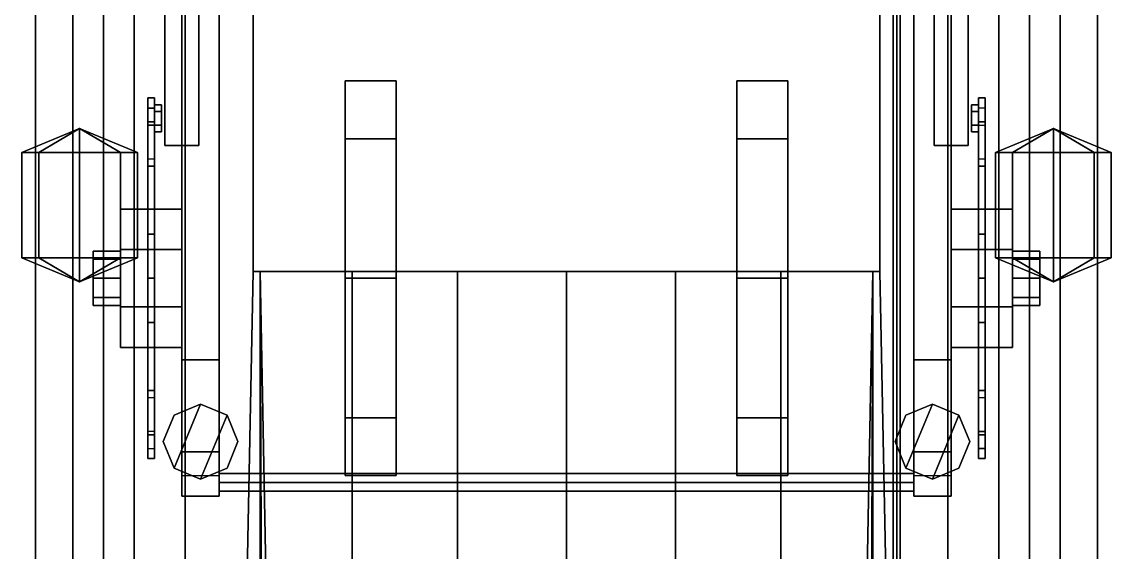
# Model space of a CAD drawing. Header units: millimetres. Extents: x -1.7 to 3, y -8.6 to 29.4.
# Drawn here: x -1.6 to 1.6, y 1.285 to 2.844 of the extents above; entities that cross this region are included whole.
import ezdxf

# ---------------------------------------------------------------- set-up
doc = ezdxf.new("R2010")
doc.units = ezdxf.units.MM
for name, color, linetype in [('bogie', 5, 'Continuous'), ('roof', 1, 'Continuous'), ('wheels', 2, 'Continuous')]:
    doc.layers.add(name, color=color, linetype=linetype)

msp = doc.modelspace()

# ---------------------------------------------------------------- linework, layer by layer
for points in [[(-1.56, 6.19, 1.78), (-1.56, -7.92, 1.54), (-1.56, -7.92, 3.96), (-1.56, 6.75, 3.96)], [(1.56, -7.92, 1.54), (1.56, 6.19, 1.78), (1.56, 6.75, 3.96), (1.56, -7.92, 3.96)], [(-1.56, 6.39, 1.54), (-1.56, -7.92, 1.54), (-1.56, -7.92, 1.54), (-1.56, 6.19, 1.78)], [(1.56, -7.92, 1.54), (1.56, 6.39, 1.54), (1.56, 6.19, 1.78), (1.56, -7.92, 1.54)], [(-1.5502, 2.46, 1.2598), (-1.6, 2.46, 1.38), (-1.43, 2.53, 1.38)], [(-1.6, 2.46, 1.38), (-1.5502, 2.46, 1.5002), (-1.43, 2.53, 1.38)], [(-1.43, 2.46, 1.21), (-1.5502, 2.46, 1.2598), (-1.43, 2.53, 1.38)], [(-1.5502, 2.46, 1.5002), (-1.43, 2.46, 1.55), (-1.43, 2.53, 1.38)], [(-1.26, 2.46, 1.38), (-1.3098, 2.46, 1.2598), (-1.43, 2.53, 1.38)], [(-1.3098, 2.46, 1.2598), (-1.43, 2.46, 1.21), (-1.43, 2.53, 1.38)], [(-1.43, 2.46, 1.55), (-1.3098, 2.46, 1.5002), (-1.43, 2.53, 1.38)], [(-1.3098, 2.46, 1.5002), (-1.26, 2.46, 1.38), (-1.43, 2.53, 1.38)], [(1.3098, 2.46, 1.2598), (1.26, 2.46, 1.38), (1.43, 2.53, 1.38)], [(1.26, 2.46, 1.38), (1.3098, 2.46, 1.5002), (1.43, 2.53, 1.38)], [(1.43, 2.46, 1.21), (1.3098, 2.46, 1.2598), (1.43, 2.53, 1.38)], [(1.3098, 2.46, 1.5002), (1.43, 2.46, 1.55), (1.43, 2.53, 1.38)], [(1.6, 2.46, 1.38), (1.5502, 2.46, 1.2598), (1.43, 2.53, 1.38)], [(1.5502, 2.46, 1.2598), (1.43, 2.46, 1.21), (1.43, 2.53, 1.38)], [(1.43, 2.46, 1.55), (1.5502, 2.46, 1.5002), (1.43, 2.53, 1.38)], [(1.5502, 2.46, 1.5002), (1.6, 2.46, 1.38), (1.43, 2.53, 1.38)], [(-1.5502, 2.46, 1.5002), (-1.6, 2.46, 1.38), (-1.6, 2.15, 1.38), (-1.5502, 2.15, 1.5002)], [(-1.6, 2.46, 1.38), (-1.5502, 2.46, 1.2598), (-1.5502, 2.15, 1.2598), (-1.6, 2.15, 1.38)], [(-1.43, 2.46, 1.55), (-1.5502, 2.46, 1.5002), (-1.5502, 2.15, 1.5002), (-1.43, 2.15, 1.55)], [(-1.5502, 2.46, 1.2598), (-1.43, 2.46, 1.21), (-1.43, 2.15, 1.21), (-1.5502, 2.15, 1.2598)], [(-1.3098, 2.46, 1.5002), (-1.43, 2.46, 1.55), (-1.43, 2.15, 1.55), (-1.3098, 2.15, 1.5002)], [(-1.43, 2.46, 1.21), (-1.3098, 2.46, 1.2598), (-1.3098, 2.15, 1.2598), (-1.43, 2.15, 1.21)], [(-1.26, 2.46, 1.38), (-1.3098, 2.46, 1.5002), (-1.3098, 2.15, 1.5002), (-1.26, 2.15, 1.38)], [(-1.3098, 2.46, 1.2598), (-1.26, 2.46, 1.38), (-1.26, 2.15, 1.38), (-1.3098, 2.15, 1.2598)], [(1.3098, 2.46, 1.5002), (1.26, 2.46, 1.38), (1.26, 2.15, 1.38), (1.3098, 2.15, 1.5002)], [(1.26, 2.46, 1.38), (1.3098, 2.46, 1.2598), (1.3098, 2.15, 1.2598), (1.26, 2.15, 1.38)], [(1.43, 2.46, 1.55), (1.3098, 2.46, 1.5002), (1.3098, 2.15, 1.5002), (1.43, 2.15, 1.55)], [(1.3098, 2.46, 1.2598), (1.43, 2.46, 1.21), (1.43, 2.15, 1.21), (1.3098, 2.15, 1.2598)], [(1.5502, 2.46, 1.5002), (1.43, 2.46, 1.55), (1.43, 2.15, 1.55), (1.5502, 2.15, 1.5002)], [(1.43, 2.46, 1.21), (1.5502, 2.46, 1.2598), (1.5502, 2.15, 1.2598), (1.43, 2.15, 1.21)], [(1.6, 2.46, 1.38), (1.5502, 2.46, 1.5002), (1.5502, 2.15, 1.5002), (1.6, 2.15, 1.38)], [(1.5502, 2.46, 1.2598), (1.6, 2.46, 1.38), (1.6, 2.15, 1.38), (1.5502, 2.15, 1.2598)], [(-1.5502, 2.15, 1.5002), (-1.6, 2.15, 1.38), (-1.43, 2.08, 1.38)], [(-1.6, 2.15, 1.38), (-1.5502, 2.15, 1.2598), (-1.43, 2.08, 1.38)], [(-1.43, 2.15, 1.55), (-1.5502, 2.15, 1.5002), (-1.43, 2.08, 1.38)], [(-1.5502, 2.15, 1.2598), (-1.43, 2.15, 1.21), (-1.43, 2.08, 1.38)], [(-1.26, 2.15, 1.38), (-1.3098, 2.15, 1.5002), (-1.43, 2.08, 1.38)], [(-1.3098, 2.15, 1.5002), (-1.43, 2.15, 1.55), (-1.43, 2.08, 1.38)], [(-1.43, 2.15, 1.21), (-1.3098, 2.15, 1.2598), (-1.43, 2.08, 1.38)], [(-1.3098, 2.15, 1.2598), (-1.26, 2.15, 1.38), (-1.43, 2.08, 1.38)], [(1.3098, 2.15, 1.5002), (1.26, 2.15, 1.38), (1.43, 2.08, 1.38)], [(1.26, 2.15, 1.38), (1.3098, 2.15, 1.2598), (1.43, 2.08, 1.38)], [(1.43, 2.15, 1.55), (1.3098, 2.15, 1.5002), (1.43, 2.08, 1.38)], [(1.3098, 2.15, 1.2598), (1.43, 2.15, 1.21), (1.43, 2.08, 1.38)], [(1.6, 2.15, 1.38), (1.5502, 2.15, 1.5002), (1.43, 2.08, 1.38)], [(1.5502, 2.15, 1.5002), (1.43, 2.15, 1.55), (1.43, 2.08, 1.38)], [(1.43, 2.15, 1.21), (1.5502, 2.15, 1.2598), (1.43, 2.08, 1.38)], [(1.5502, 2.15, 1.2598), (1.6, 2.15, 1.38), (1.43, 2.08, 1.38)]]:
    msp.add_3dface(points)
at = {"layer": 'bogie'}
for points in [[(-1.02, 1.85, 1), (-1.02, 6.52, 1), (-1.13, 6.52, 1), (-1.13, 1.85, 1)], [(-1.13, 6.52, 1), (-1.13, 6.52, 0.76), (-1.13, 1.85, 0.76), (-1.13, 1.85, 1)], [(-1.02, 1.85, 0.76), (-1.02, 6.52, 0.76), (-1.02, 6.52, 1), (-1.02, 1.85, 1)], [(1.02, 6.52, 1), (1.02, 1.85, 1), (1.13, 1.85, 1), (1.13, 6.52, 1)], [(1.02, 6.52, 0.76), (1.02, 1.85, 0.76), (1.02, 1.85, 1), (1.02, 6.52, 1)], [(1.13, 1.85, 1), (1.13, 1.85, 0.76), (1.13, 6.52, 0.76), (1.13, 6.52, 1)], [(-1.18, 3.05, 0.65), (-1.18, 3.8, 0.45), (-1.18, 2.48, 0.45), (-1.18, 2.48, 0.5)], [(-1.08, 2.48, 0.45), (-1.08, 3.8, 0.45), (-1.08, 3.05, 0.65), (-1.08, 2.48, 0.5)], [(1.08, 3.8, 0.45), (1.08, 2.48, 0.45), (1.08, 3.23, 0.65), (1.08, 3.8, 0.5)], [(1.18, 3.23, 0.65), (1.18, 2.48, 0.45), (1.18, 3.8, 0.45), (1.18, 3.8, 0.5)], [(1.08, 3.05, 0.65), (1.08, 3.23, 0.65), (1.08, 2.48, 0.45), (1.08, 2.48, 0.5)], [(1.18, 2.48, 0.45), (1.18, 3.23, 0.65), (1.18, 3.05, 0.65), (1.18, 2.48, 0.5)], [(-1.08, 2.48, 0.5), (-1.08, 3.05, 0.65), (-1.18, 3.05, 0.65), (-1.18, 2.48, 0.5)], [(1.18, 2.48, 0.5), (1.18, 3.05, 0.65), (1.08, 3.05, 0.65), (1.08, 2.48, 0.5)], [(-1.23, 2.59, 0.58), (-1.23, 2.54, 0.58), (-1.23, 2.44, 0.69), (-1.23, 2.62, 0.62)], [(-1.23, 2.62, 0.62), (-1.23, 2.44, 0.69), (-1.23, 2.55, 0.75), (-1.23, 2.62, 0.66)], [(-1.23, 2.62, 0.66), (-1.23, 2.55, 0.75), (-1.21, 2.55, 0.75), (-1.21, 2.62, 0.66)], [(-1.21, 2.62, 0.62), (-1.21, 2.59, 0.58), (-1.23, 2.59, 0.58), (-1.23, 2.62, 0.62)], [(-1.21, 2.62, 0.66), (-1.21, 2.62, 0.62), (-1.23, 2.62, 0.62), (-1.23, 2.62, 0.66)], [(-1.21, 2.44, 0.69), (-1.21, 2.54, 0.58), (-1.21, 2.59, 0.58), (-1.21, 2.62, 0.62)], [(-1.21, 2.55, 0.75), (-1.21, 2.44, 0.69), (-1.21, 2.62, 0.62), (-1.21, 2.62, 0.66)], [(-1.21, 2.6, 0.64), (-1.21, 2.58, 0.68), (-1.19, 2.58, 0.68), (-1.19, 2.6, 0.64)], [(-1.21, 2.54, 0.68), (-1.21, 2.58, 0.68), (-1.21, 2.6, 0.64), (-1.21, 2.52, 0.64)], [(-1.21, 2.6, 0.42), (-1.21, 2.52, 0.42), (-1.21, 2.52, 0.64), (-1.21, 2.6, 0.64)], [(-1.19, 2.6, 0.64), (-1.19, 2.6, 0.42), (-1.21, 2.6, 0.42), (-1.21, 2.6, 0.64)], [(-1.19, 2.6, 0.42), (-1.19, 2.58, 0.38), (-1.21, 2.58, 0.38), (-1.21, 2.6, 0.42)], [(-1.21, 2.58, 0.38), (-1.21, 2.54, 0.38), (-1.21, 2.52, 0.42), (-1.21, 2.6, 0.42)], [(-1.19, 2.52, 0.64), (-1.19, 2.52, 0.42), (-1.19, 2.6, 0.42), (-1.19, 2.6, 0.64)], [(-1.19, 2.52, 0.42), (-1.19, 2.54, 0.38), (-1.19, 2.58, 0.38), (-1.19, 2.6, 0.42)], [(1.19, 2.6, 0.64), (1.19, 2.58, 0.68), (1.21, 2.58, 0.68), (1.21, 2.6, 0.64)], [(1.19, 2.6, 0.42), (1.19, 2.58, 0.38), (1.19, 2.54, 0.38), (1.19, 2.52, 0.42)], [(1.19, 2.6, 0.64), (1.19, 2.6, 0.42), (1.19, 2.52, 0.42), (1.19, 2.52, 0.64)], [(1.21, 2.6, 0.42), (1.21, 2.58, 0.38), (1.19, 2.58, 0.38), (1.19, 2.6, 0.42)], [(1.21, 2.6, 0.64), (1.21, 2.6, 0.42), (1.19, 2.6, 0.42), (1.19, 2.6, 0.64)], [(1.21, 2.62, 0.66), (1.21, 2.55, 0.75), (1.23, 2.55, 0.75), (1.23, 2.62, 0.66)], [(1.21, 2.62, 0.62), (1.21, 2.44, 0.69), (1.21, 2.55, 0.75), (1.21, 2.62, 0.66)], [(1.21, 2.59, 0.58), (1.21, 2.54, 0.58), (1.21, 2.44, 0.69), (1.21, 2.62, 0.62)], [(1.23, 2.62, 0.66), (1.23, 2.62, 0.62), (1.21, 2.62, 0.62), (1.21, 2.62, 0.66)], [(1.23, 2.62, 0.62), (1.23, 2.59, 0.58), (1.21, 2.59, 0.58), (1.21, 2.62, 0.62)], [(1.21, 2.58, 0.68), (1.21, 2.54, 0.68), (1.21, 2.52, 0.64), (1.21, 2.6, 0.64)], [(1.21, 2.54, 0.38), (1.21, 2.58, 0.38), (1.21, 2.6, 0.42), (1.21, 2.52, 0.42)], [(1.21, 2.52, 0.42), (1.21, 2.6, 0.42), (1.21, 2.6, 0.64), (1.21, 2.52, 0.64)], [(1.23, 2.55, 0.75), (1.23, 2.44, 0.69), (1.23, 2.62, 0.62), (1.23, 2.62, 0.66)], [(1.23, 2.44, 0.69), (1.23, 2.54, 0.58), (1.23, 2.59, 0.58), (1.23, 2.62, 0.62)], [(-1.21, 2.59, 0.58), (-1.21, 2.54, 0.58), (-1.23, 2.54, 0.58), (-1.23, 2.59, 0.58)], [(-1.19, 2.54, 0.68), (-1.19, 2.58, 0.68), (-1.21, 2.58, 0.68), (-1.21, 2.54, 0.68)], [(1.19, 2.58, 0.68), (1.19, 2.54, 0.68), (1.21, 2.54, 0.68), (1.21, 2.58, 0.68)], [(-1.23, 2.44, 0.69), (-1.23, 2.39, 0.72), (-1.23, 2.42, 0.84), (-1.23, 2.55, 0.75)], [(-1.23, 2.55, 0.75), (-1.23, 2.42, 0.84), (-1.21, 2.42, 0.84), (-1.21, 2.55, 0.75)], [(-1.23, 2.44, 0.69), (-1.23, 2.54, 0.58), (-1.21, 2.54, 0.58), (-1.21, 2.44, 0.69)], [(-1.21, 2.42, 0.84), (-1.21, 2.39, 0.72), (-1.21, 2.44, 0.69), (-1.21, 2.55, 0.75)], [(-1.19, 2.52, 0.64), (-1.19, 2.54, 0.68), (-1.21, 2.54, 0.68), (-1.21, 2.52, 0.64)], [(-1.21, 2.52, 0.42), (-1.21, 2.54, 0.38), (-1.19, 2.54, 0.38), (-1.19, 2.52, 0.42)], [(1.21, 2.52, 0.64), (1.21, 2.54, 0.68), (1.19, 2.54, 0.68), (1.19, 2.52, 0.64)], [(1.19, 2.52, 0.42), (1.19, 2.54, 0.38), (1.21, 2.54, 0.38), (1.21, 2.52, 0.42)], [(1.21, 2.55, 0.75), (1.21, 2.42, 0.84), (1.23, 2.42, 0.84), (1.23, 2.55, 0.75)], [(1.21, 2.44, 0.69), (1.21, 2.39, 0.72), (1.21, 2.42, 0.84), (1.21, 2.55, 0.75)], [(1.21, 2.44, 0.69), (1.21, 2.54, 0.58), (1.23, 2.54, 0.58), (1.23, 2.44, 0.69)], [(1.23, 2.42, 0.84), (1.23, 2.39, 0.72), (1.23, 2.44, 0.69), (1.23, 2.55, 0.75)], [(-1.21, 2.52, 0.64), (-1.21, 2.52, 0.42), (-1.19, 2.52, 0.42), (-1.19, 2.52, 0.64)], [(1.19, 2.52, 0.64), (1.19, 2.52, 0.42), (1.21, 2.52, 0.42), (1.21, 2.52, 0.64)], [(-1.18, 2.48, 0.5), (-1.18, 2.48, 0.45), (-1.08, 2.48, 0.45), (-1.08, 2.48, 0.5)], [(1.08, 2.48, 0.5), (1.08, 2.48, 0.45), (1.18, 2.48, 0.45), (1.18, 2.48, 0.5)], [(-1.23, 2.39, 0.72), (-1.23, 2.24, 0.74), (-1.23, 2.22, 0.9), (-1.23, 2.42, 0.84)], [(-1.23, 2.42, 0.84), (-1.23, 2.22, 0.9), (-1.21, 2.22, 0.9), (-1.21, 2.42, 0.84)], [(-1.21, 2.22, 0.9), (-1.21, 2.24, 0.74), (-1.21, 2.39, 0.72), (-1.21, 2.42, 0.84)], [(1.21, 2.42, 0.84), (1.21, 2.22, 0.9), (1.23, 2.22, 0.9), (1.23, 2.42, 0.84)], [(1.21, 2.39, 0.72), (1.21, 2.24, 0.74), (1.21, 2.22, 0.9), (1.21, 2.42, 0.84)], [(1.23, 2.22, 0.9), (1.23, 2.24, 0.74), (1.23, 2.39, 0.72), (1.23, 2.42, 0.84)], [(-1.31, 2.1466, 0.5766), (-1.31, 2.09, 0.6), (-1.31, 2.1742, 0.7233), (-1.31, 2.2933, 0.6042)], [(-1.31, 2.2933, 0.6042), (-1.31, 2.1742, 0.7233), (-1.13, 2.1742, 0.7233), (-1.13, 2.2933, 0.6042)], [(-1.31, 2.1466, 0.4634), (-1.31, 2.17, 0.52), (-1.31, 2.2933, 0.4358), (-1.31, 2.1742, 0.3167)], [(-1.31, 2.1742, 0.3167), (-1.31, 2.2933, 0.4358), (-1.13, 2.2933, 0.4358), (-1.13, 2.1742, 0.3167)], [(-1.31, 2.17, 0.52), (-1.31, 2.1466, 0.5766), (-1.31, 2.2933, 0.6042), (-1.31, 2.2933, 0.4358)], [(-1.31, 2.2933, 0.4358), (-1.31, 2.2933, 0.6042), (-1.13, 2.2933, 0.6042), (-1.13, 2.2933, 0.4358)], [(1.31, 2.1742, 0.7233), (1.31, 2.2933, 0.6042), (1.13, 2.2933, 0.6042), (1.13, 2.1742, 0.7233)], [(1.31, 2.2933, 0.4358), (1.31, 2.1742, 0.3167), (1.13, 2.1742, 0.3167), (1.13, 2.2933, 0.4358)], [(1.31, 2.2933, 0.6042), (1.31, 2.2933, 0.4358), (1.13, 2.2933, 0.4358), (1.13, 2.2933, 0.6042)], [(1.31, 2.1466, 0.5766), (1.31, 2.17, 0.52), (1.31, 2.2933, 0.6042), (1.31, 2.1742, 0.7233)], [(1.31, 2.1466, 0.4634), (1.31, 2.09, 0.44), (1.31, 2.1742, 0.3167), (1.31, 2.2933, 0.4358)], [(1.31, 2.17, 0.52), (1.31, 2.1466, 0.4634), (1.31, 2.2933, 0.4358), (1.31, 2.2933, 0.6042)], [(-1.23, 2.24, 0.74), (-1.23, 2.09, 0.75), (-1.23, 2.09, 0.91), (-1.23, 2.22, 0.9)], [(-1.23, 2.22, 0.9), (-1.23, 2.09, 0.91), (-1.21, 2.09, 0.91), (-1.21, 2.22, 0.9)], [(-1.21, 2.09, 0.91), (-1.21, 2.09, 0.75), (-1.21, 2.24, 0.74), (-1.21, 2.22, 0.9)], [(1.21, 2.24, 0.74), (1.21, 2.09, 0.75), (1.21, 2.09, 0.91), (1.21, 2.22, 0.9)], [(1.21, 2.22, 0.9), (1.21, 2.09, 0.91), (1.23, 2.09, 0.91), (1.23, 2.22, 0.9)], [(1.23, 2.09, 0.91), (1.23, 2.09, 0.75), (1.23, 2.24, 0.74), (1.23, 2.22, 0.9)], [(-1.39, 2.1466, 0.4634), (-1.39, 2.09, 0.44), (-1.39, 2.0334, 0.4634), (-1.39, 2.17, 0.52)], [(-1.39, 2.17, 0.52), (-1.39, 2.0334, 0.4634), (-1.39, 2.01, 0.52), (-1.39, 2.1466, 0.5766)], [(-1.39, 2.1466, 0.4634), (-1.39, 2.17, 0.52), (-1.31, 2.17, 0.52), (-1.31, 2.1466, 0.4634)], [(-1.39, 2.17, 0.52), (-1.39, 2.1466, 0.5766), (-1.31, 2.1466, 0.5766), (-1.31, 2.17, 0.52)], [(-1.39, 2.1466, 0.5766), (-1.39, 2.01, 0.52), (-1.39, 2.0334, 0.5766), (-1.39, 2.09, 0.6)], [(-1.39, 2.09, 0.44), (-1.39, 2.1466, 0.4634), (-1.31, 2.1466, 0.4634), (-1.31, 2.09, 0.44)], [(-1.39, 2.1466, 0.5766), (-1.39, 2.09, 0.6), (-1.31, 2.09, 0.6), (-1.31, 2.1466, 0.5766)], [(-1.31, 2.09, 0.6), (-1.31, 2.0334, 0.5766), (-1.31, 2.0058, 0.7233), (-1.31, 2.1742, 0.7233)], [(-1.31, 2.09, 0.44), (-1.31, 2.1466, 0.4634), (-1.31, 2.1742, 0.3167), (-1.31, 2.0058, 0.3167)], [(-1.31, 2.0058, 0.3167), (-1.31, 2.1742, 0.3167), (-1.13, 2.1742, 0.3167), (-1.13, 2.0058, 0.3167)], [(-1.31, 2.1742, 0.7233), (-1.31, 2.0058, 0.7233), (-1.13, 2.0058, 0.7233), (-1.13, 2.1742, 0.7233)], [(1.31, 2.1742, 0.3167), (1.31, 2.0058, 0.3167), (1.13, 2.0058, 0.3167), (1.13, 2.1742, 0.3167)], [(1.31, 2.0058, 0.7233), (1.31, 2.1742, 0.7233), (1.13, 2.1742, 0.7233), (1.13, 2.0058, 0.7233)], [(1.31, 2.09, 0.6), (1.31, 2.1466, 0.5766), (1.31, 2.1742, 0.7233), (1.31, 2.0058, 0.7233)], [(1.31, 2.09, 0.44), (1.31, 2.0334, 0.4634), (1.31, 2.0058, 0.3167), (1.31, 2.1742, 0.3167)], [(1.39, 2.17, 0.52), (1.39, 2.1466, 0.4634), (1.31, 2.1466, 0.4634), (1.31, 2.17, 0.52)], [(1.39, 2.1466, 0.5766), (1.39, 2.17, 0.52), (1.31, 2.17, 0.52), (1.31, 2.1466, 0.5766)], [(1.39, 2.1466, 0.4634), (1.39, 2.09, 0.44), (1.31, 2.09, 0.44), (1.31, 2.1466, 0.4634)], [(1.39, 2.09, 0.6), (1.39, 2.1466, 0.5766), (1.31, 2.1466, 0.5766), (1.31, 2.09, 0.6)], [(1.39, 2.01, 0.52), (1.39, 2.1466, 0.4634), (1.39, 2.17, 0.52), (1.39, 2.0334, 0.5766)], [(1.39, 2.0334, 0.5766), (1.39, 2.17, 0.52), (1.39, 2.1466, 0.5766), (1.39, 2.09, 0.6)], [(1.39, 2.0334, 0.4634), (1.39, 2.09, 0.44), (1.39, 2.1466, 0.4634), (1.39, 2.01, 0.52)], [(-1.39, 2.0334, 0.4634), (-1.39, 2.09, 0.44), (-1.31, 2.09, 0.44), (-1.31, 2.0334, 0.4634)], [(-1.39, 2.09, 0.6), (-1.39, 2.0334, 0.5766), (-1.31, 2.0334, 0.5766), (-1.31, 2.09, 0.6)], [(-1.31, 2.0334, 0.4634), (-1.31, 2.09, 0.44), (-1.31, 2.0058, 0.3167), (-1.31, 1.8867, 0.4358)], [(-1.23, 2.09, 0.91), (-1.23, 2.09, 0.75), (-1.23, 1.94, 0.74), (-1.23, 1.96, 0.9)], [(-1.21, 1.96, 0.9), (-1.21, 2.09, 0.91), (-1.23, 2.09, 0.91), (-1.23, 1.96, 0.9)], [(-1.21, 1.94, 0.74), (-1.21, 2.09, 0.75), (-1.21, 2.09, 0.91), (-1.21, 1.96, 0.9)], [(1.21, 2.09, 0.91), (1.21, 2.09, 0.75), (1.21, 1.94, 0.74), (1.21, 1.96, 0.9)], [(1.23, 1.96, 0.9), (1.23, 2.09, 0.91), (1.21, 2.09, 0.91), (1.21, 1.96, 0.9)], [(1.23, 1.94, 0.74), (1.23, 2.09, 0.75), (1.23, 2.09, 0.91), (1.23, 1.96, 0.9)], [(1.31, 2.0334, 0.5766), (1.31, 2.09, 0.6), (1.31, 2.0058, 0.7233), (1.31, 1.8867, 0.6042)], [(1.39, 2.09, 0.44), (1.39, 2.0334, 0.4634), (1.31, 2.0334, 0.4634), (1.31, 2.09, 0.44)], [(1.39, 2.0334, 0.5766), (1.39, 2.09, 0.6), (1.31, 2.09, 0.6), (1.31, 2.0334, 0.5766)], [(-1.39, 2.01, 0.52), (-1.39, 2.0334, 0.4634), (-1.31, 2.0334, 0.4634), (-1.31, 2.01, 0.52)], [(-1.39, 2.0334, 0.5766), (-1.39, 2.01, 0.52), (-1.31, 2.01, 0.52), (-1.31, 2.0334, 0.5766)], [(-1.31, 2.0334, 0.5766), (-1.31, 2.01, 0.52), (-1.31, 1.8867, 0.6042), (-1.31, 2.0058, 0.7233)], [(-1.31, 2.01, 0.52), (-1.31, 2.0334, 0.4634), (-1.31, 1.8867, 0.4358), (-1.31, 1.8867, 0.6042)], [(1.31, 2.0334, 0.4634), (1.31, 2.01, 0.52), (1.31, 1.8867, 0.4358), (1.31, 2.0058, 0.3167)], [(1.31, 2.01, 0.52), (1.31, 2.0334, 0.5766), (1.31, 1.8867, 0.6042), (1.31, 1.8867, 0.4358)], [(1.39, 2.0334, 0.4634), (1.39, 2.01, 0.52), (1.31, 2.01, 0.52), (1.31, 2.0334, 0.4634)], [(1.39, 2.01, 0.52), (1.39, 2.0334, 0.5766), (1.31, 2.0334, 0.5766), (1.31, 2.01, 0.52)], [(-1.31, 2.0058, 0.7233), (-1.31, 1.8867, 0.6042), (-1.13, 1.8867, 0.6042), (-1.13, 2.0058, 0.7233)], [(-1.31, 1.8867, 0.4358), (-1.31, 2.0058, 0.3167), (-1.13, 2.0058, 0.3167), (-1.13, 1.8867, 0.4358)], [(1.31, 1.8867, 0.6042), (1.31, 2.0058, 0.7233), (1.13, 2.0058, 0.7233), (1.13, 1.8867, 0.6042)], [(1.31, 2.0058, 0.3167), (1.31, 1.8867, 0.4358), (1.13, 1.8867, 0.4358), (1.13, 2.0058, 0.3167)], [(-1.23, 1.96, 0.9), (-1.23, 1.94, 0.74), (-1.23, 1.79, 0.72), (-1.23, 1.76, 0.84)], [(-1.21, 1.76, 0.84), (-1.21, 1.96, 0.9), (-1.23, 1.96, 0.9), (-1.23, 1.76, 0.84)], [(-1.21, 1.79, 0.72), (-1.21, 1.94, 0.74), (-1.21, 1.96, 0.9), (-1.21, 1.76, 0.84)], [(1.23, 1.76, 0.84), (1.23, 1.96, 0.9), (1.21, 1.96, 0.9), (1.21, 1.76, 0.84)], [(1.21, 1.96, 0.9), (1.21, 1.94, 0.74), (1.21, 1.79, 0.72), (1.21, 1.76, 0.84)], [(1.23, 1.79, 0.72), (1.23, 1.94, 0.74), (1.23, 1.96, 0.9), (1.23, 1.76, 0.84)], [(-1.31, 1.8867, 0.6042), (-1.31, 1.8867, 0.4358), (-1.13, 1.8867, 0.4358), (-1.13, 1.8867, 0.6042)], [(1.31, 1.8867, 0.4358), (1.31, 1.8867, 0.6042), (1.13, 1.8867, 0.6042), (1.13, 1.8867, 0.4358)], [(-1.13, 1.85, 1), (-1.13, 1.85, 0.76), (-1.13, 1.58, 0.52)], [(-1.02, 1.45, 0.68), (-1.02, 1.85, 1), (-1.13, 1.85, 1), (-1.13, 1.45, 0.68)], [(-1.13, 1.85, 1), (-1.13, 1.58, 0.52), (-1.13, 1.45, 0.42), (-1.13, 1.45, 0.68)], [(-1.02, 1.58, 0.52), (-1.02, 1.85, 0.76), (-1.02, 1.85, 1), (-1.02, 1.58, 0.52)], [(-1.02, 1.45, 0.42), (-1.02, 1.58, 0.52), (-1.02, 1.85, 1), (-1.02, 1.45, 0.68)], [(1.02, 1.85, 1), (1.02, 1.85, 0.76), (1.02, 1.58, 0.52)], [(1.02, 1.85, 1), (1.02, 1.58, 0.52), (1.02, 1.45, 0.42), (1.02, 1.45, 0.68)], [(1.13, 1.45, 0.68), (1.13, 1.85, 1), (1.02, 1.85, 1), (1.02, 1.45, 0.68)], [(1.13, 1.58, 0.52), (1.13, 1.85, 0.76), (1.13, 1.85, 1), (1.13, 1.58, 0.52)], [(1.13, 1.45, 0.42), (1.13, 1.58, 0.52), (1.13, 1.85, 1), (1.13, 1.45, 0.68)], [(-1.23, 1.76, 0.84), (-1.23, 1.79, 0.72), (-1.23, 1.74, 0.69), (-1.23, 1.63, 0.75)], [(-1.21, 1.74, 0.69), (-1.21, 1.79, 0.72), (-1.21, 1.76, 0.84), (-1.21, 1.63, 0.75)], [(1.21, 1.76, 0.84), (1.21, 1.79, 0.72), (1.21, 1.74, 0.69), (1.21, 1.63, 0.75)], [(1.23, 1.63, 0.75), (1.23, 1.76, 0.84), (1.21, 1.76, 0.84), (1.21, 1.63, 0.75)], [(1.23, 1.74, 0.69), (1.23, 1.79, 0.72), (1.23, 1.76, 0.84), (1.23, 1.63, 0.75)], [(-1.21, 1.63, 0.75), (-1.21, 1.76, 0.84), (-1.23, 1.76, 0.84), (-1.23, 1.63, 0.75)], [(-1.23, 1.63, 0.75), (-1.23, 1.74, 0.69), (-1.23, 1.56, 0.62), (-1.23, 1.56, 0.66)], [(-1.21, 1.74, 0.69), (-1.21, 1.64, 0.58), (-1.23, 1.64, 0.58), (-1.23, 1.74, 0.69)], [(-1.23, 1.74, 0.69), (-1.23, 1.64, 0.58), (-1.23, 1.59, 0.58), (-1.23, 1.56, 0.62)], [(-1.21, 1.56, 0.62), (-1.21, 1.74, 0.69), (-1.21, 1.63, 0.75), (-1.21, 1.56, 0.66)], [(-1.21, 1.59, 0.58), (-1.21, 1.64, 0.58), (-1.21, 1.74, 0.69), (-1.21, 1.56, 0.62)], [(1.23, 1.74, 0.69), (1.23, 1.64, 0.58), (1.21, 1.64, 0.58), (1.21, 1.74, 0.69)], [(1.21, 1.74, 0.69), (1.21, 1.64, 0.58), (1.21, 1.59, 0.58), (1.21, 1.56, 0.62)], [(1.21, 1.63, 0.75), (1.21, 1.74, 0.69), (1.21, 1.56, 0.62), (1.21, 1.56, 0.66)], [(1.23, 1.59, 0.58), (1.23, 1.64, 0.58), (1.23, 1.74, 0.69), (1.23, 1.56, 0.62)], [(1.23, 1.56, 0.62), (1.23, 1.74, 0.69), (1.23, 1.63, 0.75), (1.23, 1.56, 0.66)], [(-1.1528, 1.5322, 0.56), (-1.075, 1.72, 0.56), (-1.1528, 1.6878, 0.56), (-1.185, 1.61, 0.56)], [(-1.075, 1.72, 0.21), (-1.1528, 1.6878, 0.21), (-1.1528, 1.6878, 0.56), (-1.075, 1.72, 0.56)], [(-1.075, 1.5, 0.56), (-0.9972, 1.6878, 0.56), (-1.075, 1.72, 0.56), (-1.1528, 1.5322, 0.56)], [(-0.9972, 1.6878, 0.21), (-1.075, 1.72, 0.21), (-1.075, 1.72, 0.56), (-0.9972, 1.6878, 0.56)], [(0.9972, 1.6878, 0.56), (0.965, 1.61, 0.56), (0.9972, 1.5322, 0.56), (1.075, 1.72, 0.56)], [(1.075, 1.72, 0.21), (0.9972, 1.6878, 0.21), (0.9972, 1.6878, 0.56), (1.075, 1.72, 0.56)], [(1.075, 1.72, 0.56), (0.9972, 1.5322, 0.56), (1.075, 1.5, 0.56), (1.1528, 1.6878, 0.56)], [(1.1528, 1.6878, 0.21), (1.075, 1.72, 0.21), (1.075, 1.72, 0.56), (1.1528, 1.6878, 0.56)], [(-1.1528, 1.6878, 0.21), (-1.185, 1.61, 0.21), (-1.185, 1.61, 0.56), (-1.1528, 1.6878, 0.56)], [(-0.9972, 1.5322, 0.56), (-0.965, 1.61, 0.56), (-0.9972, 1.6878, 0.56), (-1.075, 1.5, 0.56)], [(-0.965, 1.61, 0.21), (-0.9972, 1.6878, 0.21), (-0.9972, 1.6878, 0.56), (-0.965, 1.61, 0.56)], [(0.9972, 1.6878, 0.21), (0.965, 1.61, 0.21), (0.965, 1.61, 0.56), (0.9972, 1.6878, 0.56)], [(1.1528, 1.6878, 0.56), (1.075, 1.5, 0.56), (1.1528, 1.5322, 0.56), (1.185, 1.61, 0.56)], [(1.185, 1.61, 0.21), (1.1528, 1.6878, 0.21), (1.1528, 1.6878, 0.56), (1.185, 1.61, 0.56)], [(1.21, 1.59, 0.58), (1.21, 1.64, 0.58), (1.23, 1.64, 0.58), (1.23, 1.59, 0.58)], [(-1.21, 1.56, 0.66), (-1.21, 1.63, 0.75), (-1.23, 1.63, 0.75), (-1.23, 1.56, 0.66)], [(-1.185, 1.61, 0.21), (-1.1528, 1.5322, 0.21), (-1.1528, 1.5322, 0.56), (-1.185, 1.61, 0.56)], [(-0.9972, 1.5322, 0.21), (-0.965, 1.61, 0.21), (-0.965, 1.61, 0.56), (-0.9972, 1.5322, 0.56)], [(0.965, 1.61, 0.21), (0.9972, 1.5322, 0.21), (0.9972, 1.5322, 0.56), (0.965, 1.61, 0.56)], [(1.1528, 1.5322, 0.21), (1.185, 1.61, 0.21), (1.185, 1.61, 0.56), (1.1528, 1.5322, 0.56)], [(1.23, 1.56, 0.66), (1.23, 1.63, 0.75), (1.21, 1.63, 0.75), (1.21, 1.56, 0.66)], [(-1.23, 1.56, 0.62), (-1.23, 1.59, 0.58), (-1.21, 1.59, 0.58), (-1.21, 1.56, 0.62)], [(-1.13, 1.58, 0.52), (-1.13, 1.58, 0.31), (-1.13, 1.51, 0.31), (-1.13, 1.45, 0.42)], [(-1.02, 1.58, 0.52), (-1.02, 1.58, 0.31), (-1.13, 1.58, 0.31), (-1.13, 1.58, 0.52)], [(-1.02, 1.51, 0.31), (-1.02, 1.58, 0.31), (-1.02, 1.58, 0.52), (-1.02, 1.45, 0.42)], [(1.02, 1.58, 0.52), (1.02, 1.58, 0.31), (1.02, 1.51, 0.31), (1.02, 1.45, 0.42)], [(1.13, 1.58, 0.52), (1.13, 1.58, 0.31), (1.02, 1.58, 0.31), (1.02, 1.58, 0.52)], [(1.13, 1.51, 0.31), (1.13, 1.58, 0.31), (1.13, 1.58, 0.52), (1.13, 1.45, 0.42)], [(1.21, 1.56, 0.62), (1.21, 1.59, 0.58), (1.23, 1.59, 0.58), (1.23, 1.56, 0.62)], [(-1.23, 1.56, 0.66), (-1.23, 1.56, 0.62), (-1.21, 1.56, 0.62), (-1.21, 1.56, 0.66)], [(1.21, 1.56, 0.66), (1.21, 1.56, 0.62), (1.23, 1.56, 0.62), (1.23, 1.56, 0.66)], [(-1.1528, 1.5322, 0.21), (-1.075, 1.5, 0.21), (-1.075, 1.5, 0.56), (-1.1528, 1.5322, 0.56)], [(-1.13, 1.45, 0.42), (-1.13, 1.51, 0.31), (-1.02, 1.51, 0.31), (-1.02, 1.45, 0.42)], [(-1.075, 1.5, 0.21), (-0.9972, 1.5322, 0.21), (-0.9972, 1.5322, 0.56), (-1.075, 1.5, 0.56)], [(1.02, 1.49, 0.66), (1.02, 1.516, 0.645), (-1.02, 1.516, 0.645), (-1.02, 1.49, 0.66)], [(1.02, 1.516, 0.645), (1.02, 1.516, 0.615), (-1.02, 1.516, 0.615), (-1.02, 1.516, 0.645)], [(1.02, 1.516, 0.615), (1.02, 1.49, 0.6), (-1.02, 1.49, 0.6), (-1.02, 1.516, 0.615)], [(1.02, 1.49, 0.58), (1.02, 1.516, 0.565), (-1.02, 1.516, 0.565), (-1.02, 1.49, 0.58)], [(1.02, 1.516, 0.565), (1.02, 1.516, 0.535), (-1.02, 1.516, 0.535), (-1.02, 1.516, 0.565)], [(1.02, 1.516, 0.535), (1.02, 1.49, 0.52), (-1.02, 1.49, 0.52), (-1.02, 1.516, 0.535)], [(0.9972, 1.5322, 0.21), (1.075, 1.5, 0.21), (1.075, 1.5, 0.56), (0.9972, 1.5322, 0.56)], [(1.02, 1.45, 0.42), (1.02, 1.51, 0.31), (1.13, 1.51, 0.31), (1.13, 1.45, 0.42)], [(1.075, 1.5, 0.21), (1.1528, 1.5322, 0.21), (1.1528, 1.5322, 0.56), (1.075, 1.5, 0.56)], [(1.02, 1.49, 0.6), (1.02, 1.464, 0.615), (-1.02, 1.464, 0.615), (-1.02, 1.49, 0.6)], [(1.02, 1.464, 0.645), (1.02, 1.49, 0.66), (-1.02, 1.49, 0.66), (-1.02, 1.464, 0.645)], [(1.02, 1.49, 0.52), (1.02, 1.464, 0.535), (-1.02, 1.464, 0.535), (-1.02, 1.49, 0.52)], [(1.02, 1.464, 0.565), (1.02, 1.49, 0.58), (-1.02, 1.49, 0.58), (-1.02, 1.464, 0.565)], [(-1.13, 1.45, 0.68), (-1.13, 1.45, 0.42), (-1.02, 1.45, 0.42), (-1.02, 1.45, 0.68)], [(1.02, 1.464, 0.615), (1.02, 1.464, 0.645), (-1.02, 1.464, 0.645), (-1.02, 1.464, 0.615)], [(1.02, 1.464, 0.535), (1.02, 1.464, 0.565), (-1.02, 1.464, 0.565), (-1.02, 1.464, 0.535)], [(1.02, 1.45, 0.68), (1.02, 1.45, 0.42), (1.13, 1.45, 0.42), (1.13, 1.45, 0.68)]]:
    msp.add_3dface(points, dxfattribs=at)
at = {"layer": 'roof'}
for points in [[(-1.56, 6.75, 3.96), (-1.56, -7.92, 3.96), (-1.45, -7.92, 4.2), (-1.45, 6.75, 4.2)], [(-1.45, 6.75, 4.2), (-1.45, -7.92, 4.2), (-1.36, -7.92, 4.3), (-1.36, 6.75, 4.3)], [(-1.36, 6.75, 4.3), (-1.36, -7.92, 4.3), (-1.27, -7.92, 4.35), (-1.27, 6.75, 4.35)], [(-1.27, 6.75, 4.35), (-1.27, -7.92, 4.35), (-1.12, -7.92, 4.4), (-1.12, 6.75, 4.4)], [(-1.12, 6.75, 4.4), (-1.12, -7.92, 4.4), (-0.92, 2.11, 4.4545), (-0.92, 3.78, 4.4545)], [(1.12, -7.92, 4.4), (1.12, 6.75, 4.4), (0.92, 3.78, 4.4545), (0.92, 2.11, 4.4545)], [(1.27, -7.92, 4.35), (1.27, 6.75, 4.35), (1.12, 6.75, 4.4), (1.12, -7.92, 4.4)], [(1.36, -7.92, 4.3), (1.36, 6.75, 4.3), (1.27, 6.75, 4.35), (1.27, -7.92, 4.35)], [(1.45, -7.92, 4.2), (1.45, 6.75, 4.2), (1.36, 6.75, 4.3), (1.36, -7.92, 4.3)], [(1.56, -7.92, 3.96), (1.56, 6.75, 3.96), (1.45, 6.75, 4.2), (1.45, -7.92, 4.2)], [(0.97, 4.7, 5.16), (0.96, 4.71, 5.15), (0.96, -3.78, 5.15), (0.97, -3.77, 5.16)], [(0.96, 4.71, 5.15), (0.97, 4.7, 5.14), (0.97, -3.77, 5.14), (0.96, -3.78, 5.15)], [(0.98, 4.71, 5.15), (0.97, 4.7, 5.16), (0.97, -3.77, 5.16), (0.98, -3.78, 5.15)], [(0.97, 4.7, 5.14), (0.98, 4.71, 5.15), (0.98, -3.78, 5.15), (0.97, -3.77, 5.14)], [(-0.92, 3.78, 4.4545), (-0.92, 2.11, 4.4545), (-0.92, 2.11, 4.66), (-0.92, 3.78, 4.66)], [(-0.92, 3.78, 4.66), (-0.92, 2.11, 4.66), (0.92, 2.11, 4.66), (0.92, 3.78, 4.66)], [(0.92, 2.11, 4.66), (0.92, 2.11, 4.4545), (0.92, 3.78, 4.4545), (0.92, 3.78, 4.66)], [(-0.92, 2.11, 4.4545), (-1.12, -7.92, 4.4), (-0.9, -7.92, 4.46), (-0.9, 2.11, 4.46)], [(-0.92, 2.11, 4.66), (0, 2.11, 4.56), (0.32, 2.11, 4.55), (0.92, 2.11, 4.66)], [(-0.92, 2.11, 4.66), (-0.92, 2.11, 4.4545), (-0.9, 2.11, 4.46), (-0.92, 2.11, 4.66)], [(-0.92, 2.11, 4.66), (-0.9, 2.11, 4.46), (-0.63, 2.11, 4.52), (-0.92, 2.11, 4.66)], [(-0.92, 2.11, 4.66), (-0.63, 2.11, 4.52), (-0.32, 2.11, 4.55), (-0.92, 2.11, 4.66)], [(-0.92, 2.11, 4.66), (-0.32, 2.11, 4.55), (0, 2.11, 4.56), (-0.92, 2.11, 4.66)], [(-0.9, 2.11, 4.46), (-0.82, -2.13, 4.4778), (-0.63, -2.13, 4.52), (-0.63, 2.11, 4.52)], [(-0.9, 2.11, 4.46), (-0.9, -7.92, 4.46), (-0.87, -7.58, 4.4667), (-0.87, -5.82, 4.4667)], [(-0.9, 2.11, 4.46), (-0.87, -5.82, 4.4667), (-0.82, -3.18, 4.4778), (-0.82, -2.13, 4.4778)], [(-0.63, 2.11, 4.52), (-0.63, -2.13, 4.52), (-0.32, -2.13, 4.55), (-0.32, 2.11, 4.55)], [(-0.32, 2.11, 4.55), (-0.32, -2.13, 4.55), (0, -2.13, 4.56), (0, 2.11, 4.56)], [(0, 2.11, 4.56), (0, -2.13, 4.56), (0.32, -2.13, 4.55), (0.32, 2.11, 4.55)], [(0.63, -2.13, 4.52), (0.63, 2.11, 4.52), (0.32, 2.11, 4.55), (0.32, -2.13, 4.55)], [(0.92, 2.11, 4.66), (0.32, 2.11, 4.55), (0.63, 2.11, 4.52), (0.92, 2.11, 4.66)], [(0.82, -2.13, 4.4778), (0.9, 2.11, 4.46), (0.63, 2.11, 4.52), (0.63, -2.13, 4.52)], [(0.92, 2.11, 4.66), (0.63, 2.11, 4.52), (0.9, 2.11, 4.46), (0.92, 2.11, 4.66)], [(0.87, -5.82, 4.4667), (0.9, 2.11, 4.46), (0.82, -2.13, 4.4778), (0.82, -3.18, 4.4778)], [(0.9, -7.92, 4.46), (0.9, 2.11, 4.46), (0.87, -5.82, 4.4667), (0.87, -7.58, 4.4667)], [(1.12, -7.92, 4.4), (0.92, 2.11, 4.4545), (0.9, 2.11, 4.46), (0.9, -7.92, 4.46)], [(0.92, 2.11, 4.66), (0.9, 2.11, 4.46), (0.92, 2.11, 4.4545), (0.92, 2.11, 4.66)]]:
    msp.add_3dface(points, dxfattribs=at)
at = {"layer": 'wheels'}
for points in [[(-0.65, 2.5001, 0.1099), (-0.65, 2.09, -0.06), (-0.65, 1.6799, 0.1099), (-0.65, 2.67, 0.52)], [(-0.65, 2.67, 0.52), (-0.65, 1.6799, 0.1099), (-0.65, 1.51, 0.52), (-0.65, 2.5001, 0.9301)], [(-0.5, 2.5001, 0.9301), (-0.5, 2.67, 0.52), (-0.65, 2.67, 0.52), (-0.65, 2.5001, 0.9301)], [(-0.5, 2.67, 0.52), (-0.5, 2.5001, 0.1099), (-0.65, 2.5001, 0.1099), (-0.65, 2.67, 0.52)], [(-0.5, 1.51, 0.52), (-0.5, 2.5001, 0.1099), (-0.5, 2.67, 0.52), (-0.5, 1.6799, 0.9301)], [(-0.5, 1.6799, 0.9301), (-0.5, 2.67, 0.52), (-0.5, 2.5001, 0.9301), (-0.5, 2.09, 1.1)], [(0.5, 2.5001, 0.1099), (0.5, 2.09, -0.06), (0.5, 1.6799, 0.1099), (0.5, 2.67, 0.52)], [(0.65, 2.5001, 0.9301), (0.65, 2.67, 0.52), (0.5, 2.67, 0.52), (0.5, 2.5001, 0.9301)], [(0.5, 2.67, 0.52), (0.5, 1.6799, 0.1099), (0.5, 1.51, 0.52), (0.5, 2.5001, 0.9301)], [(0.65, 2.67, 0.52), (0.65, 2.5001, 0.1099), (0.5, 2.5001, 0.1099), (0.5, 2.67, 0.52)], [(0.65, 1.6799, 0.9301), (0.65, 2.67, 0.52), (0.65, 2.5001, 0.9301), (0.65, 2.09, 1.1)], [(0.65, 1.51, 0.52), (0.65, 2.5001, 0.1099), (0.65, 2.67, 0.52), (0.65, 1.6799, 0.9301)], [(-0.5, 2.5001, 0.1099), (-0.5, 2.09, -0.06), (-0.65, 2.09, -0.06), (-0.65, 2.5001, 0.1099)], [(-0.65, 2.5001, 0.9301), (-0.65, 1.51, 0.52), (-0.65, 1.6799, 0.9301), (-0.65, 2.09, 1.1)], [(-0.5, 2.09, 1.1), (-0.5, 2.5001, 0.9301), (-0.65, 2.5001, 0.9301), (-0.65, 2.09, 1.1)], [(-0.5, 1.6799, 0.1099), (-0.5, 2.09, -0.06), (-0.5, 2.5001, 0.1099), (-0.5, 1.51, 0.52)], [(0.65, 2.5001, 0.1099), (0.65, 2.09, -0.06), (0.5, 2.09, -0.06), (0.5, 2.5001, 0.1099)], [(0.5, 2.5001, 0.9301), (0.5, 1.51, 0.52), (0.5, 1.6799, 0.9301), (0.5, 2.09, 1.1)], [(0.65, 2.09, 1.1), (0.65, 2.5001, 0.9301), (0.5, 2.5001, 0.9301), (0.5, 2.09, 1.1)], [(0.65, 1.6799, 0.1099), (0.65, 2.09, -0.06), (0.65, 2.5001, 0.1099), (0.65, 1.51, 0.52)], [(-0.5, 2.09, -0.06), (-0.5, 1.6799, 0.1099), (-0.65, 1.6799, 0.1099), (-0.65, 2.09, -0.06)], [(-0.5, 1.6799, 0.9301), (-0.5, 2.09, 1.1), (-0.65, 2.09, 1.1), (-0.65, 1.6799, 0.9301)], [(0.65, 2.09, -0.06), (0.65, 1.6799, 0.1099), (0.5, 1.6799, 0.1099), (0.5, 2.09, -0.06)], [(0.65, 1.6799, 0.9301), (0.65, 2.09, 1.1), (0.5, 2.09, 1.1), (0.5, 1.6799, 0.9301)], [(-0.5, 1.51, 0.52), (-0.5, 1.6799, 0.9301), (-0.65, 1.6799, 0.9301), (-0.65, 1.51, 0.52)], [(-0.5, 1.6799, 0.1099), (-0.5, 1.51, 0.52), (-0.65, 1.51, 0.52), (-0.65, 1.6799, 0.1099)], [(0.65, 1.51, 0.52), (0.65, 1.6799, 0.9301), (0.5, 1.6799, 0.9301), (0.5, 1.51, 0.52)], [(0.65, 1.6799, 0.1099), (0.65, 1.51, 0.52), (0.5, 1.51, 0.52), (0.5, 1.6799, 0.1099)]]:
    msp.add_3dface(points, dxfattribs=at)

doc.saveas('drawing.dxf')
